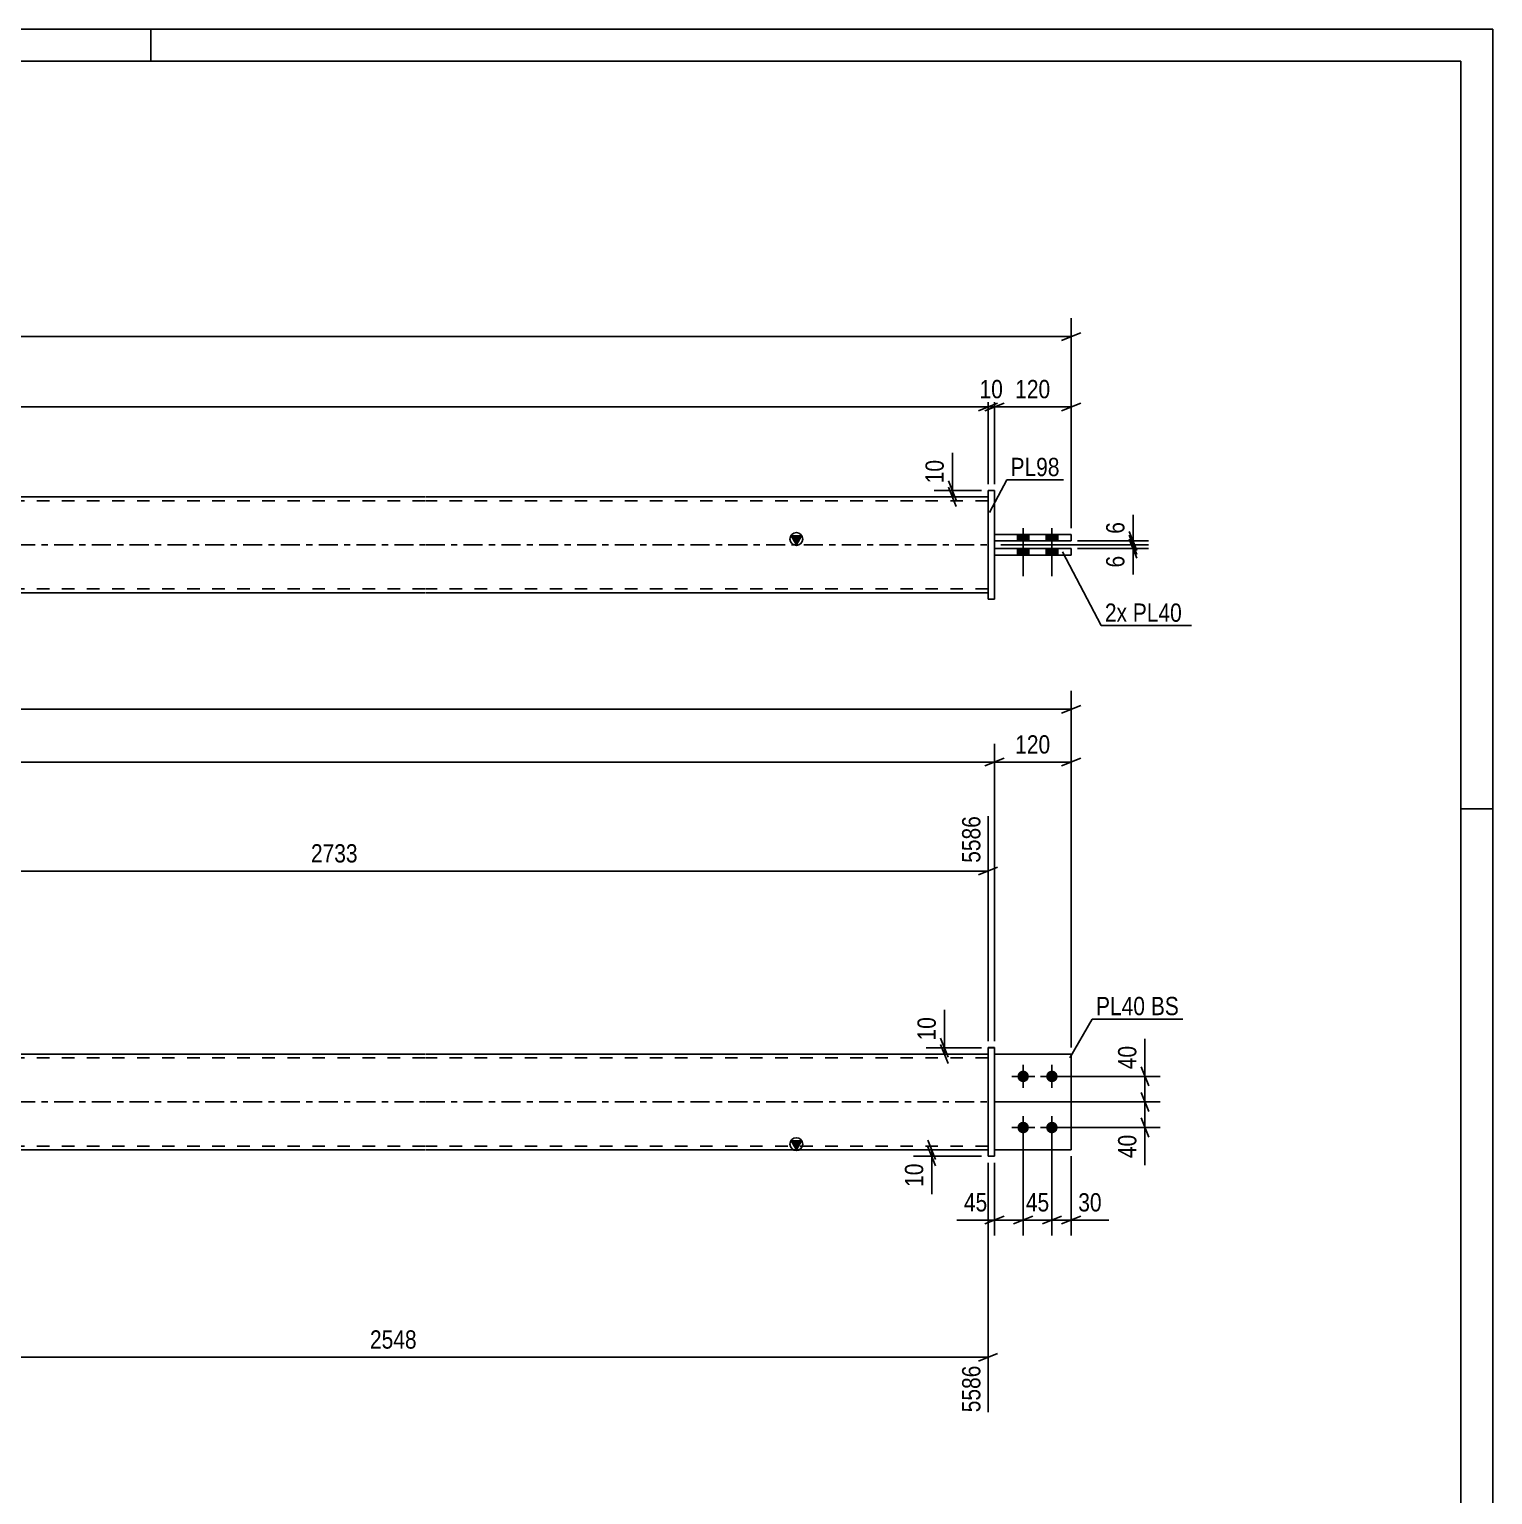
# Model space of a CAD drawing. Header units: millimetres. Extents: x 0 to 594, y 0 to 420.
# Drawn here: x 365 to 594, y 190.7 to 420 of the extents above; entities that cross this region are included whole.
import ezdxf

# ---------------------------------------------------------------- set-up
doc = ezdxf.new("R2010")
doc.units = ezdxf.units.MM
doc.linetypes.add('DXK_LINE_DOT2', pattern=[3.9198, 1.9599, -1.9599])
doc.linetypes.add('DXK_LINE_DOT3', pattern=[5.9187, 2.979, -0.9799, 0.9799, -0.9799])
doc.styles.add('Arial Narrow', font='ARIALN.TTF', dxfattribs={"height": 0.2})

# ---------------------------------------------------------------- blocks, each defined once
blk = doc.blocks.new('Unknown-580611321-1130')
at = {"color": 5, "linetype": 'Continuous'}
for p, q in [((594, 420), (0, 420)), ((384, 415), (384, 420)), ((594, 0), (594, 420)), ((589, 415), (5, 415)), ((589, 5), (589, 415)), ((594, 298), (589, 298))]:
    blk.add_line(p, q, dxfattribs=at)
blk = doc.blocks.new('Part-580611321-1689 - 1677')
at = {"color": 2, "linetype": 'Continuous'}
for p, q in [((515.02, 243.61), (515.02, 260.62)), ((515.02, 260.61), (516.02, 260.61)), ((516.02, 243.61), (516.02, 260.62)), ((515.02, 243.62), (515.02, 243.61)), ((515.02, 243.61), (516.02, 243.61))]:
    blk.add_line(p, q, dxfattribs=at)
at = {"color": 7, "linetype": 'DXK_LINE_DOT2'}
for p, q in [((515.02, 260.62), (516.02, 260.62)), ((515.02, 243.62), (516.02, 243.62))]:
    blk.add_line(p, q, dxfattribs=at)
blk = doc.blocks.new('Part-580611321-1699 - 1677')
at = {"color": 7, "linetype": 'DXK_LINE_DOT2'}
for p, q in [((528.02, 259.61), (516.02, 259.61)), ((516.02, 259.61), (516.02, 259.61)), ((516.02, 244.61), (516.02, 259.61)), ((528.02, 259.61), (528.02, 259.61)), ((528.02, 244.61), (516.02, 244.61))]:
    blk.add_line(p, q, dxfattribs=at)
at = {"color": 2, "linetype": 'Continuous'}
for p, q in [((528.02, 259.61), (516.02, 259.61)), ((528.02, 259.61), (528.02, 259.61)), ((528.02, 259.61), (528.02, 244.61)), ((528.02, 244.61), (516.02, 244.61))]:
    blk.add_line(p, q, dxfattribs=at)
blk = doc.blocks.new('Part-580611321-1704 - 1677')
at = {"linetype": 'Continuous'}
blk.add_hatch(color=2, dxfattribs=at).paths.add_polyline_path([(485.02, 244.62), (484.22, 246.02), (485.82, 246.02)])
at = {"color": 2, "linetype": 'Continuous'}
for p, q in [((185.36, 259.62), (426.92, 259.62)), ((427.02, 259.62), (515.02, 259.62)), ((485.02, 244.62), (484.22, 246.02)), ((484.22, 246.02), (485.82, 246.02)), ((485.82, 246.02), (485.02, 244.62)), ((426.92, 244.62), (185.36, 244.62)), ((515.02, 244.62), (427.02, 244.62))]:
    blk.add_line(p, q, dxfattribs=at)
at = {"color": 7, "linetype": 'DXK_LINE_DOT2'}
for p, q in [((515.02, 244.62), (515.02, 259.62)), ((426.92, 259.02), (185.36, 259.02)), ((515.02, 259.02), (427.02, 259.02)), ((426.92, 245.22), (185.36, 245.22)), ((515.02, 245.22), (427.02, 245.22))]:
    blk.add_line(p, q, dxfattribs=at)
at = {"color": 7, "linetype": 'DXK_LINE_DOT3'}
for p, q in [((185.36, 252.12), (426.92, 252.12)), ((427.02, 252.12), (515.02, 252.12))]:
    blk.add_line(p, q, dxfattribs=at)
at = {"color": 2, "linetype": 'Continuous'}
blk.add_circle((485.02, 245.52), 1, dxfattribs=at)
blk = doc.blocks.new('Part-580611321-1694 - 1677')
at = {"color": 7, "linetype": 'DXK_LINE_DOT2'}
for p, q in [((516.02, 259.62), (528.02, 259.62)), ((528.02, 259.62), (516.02, 259.62)), ((516.02, 259.62), (516.02, 259.62)), ((516.02, 244.62), (516.02, 259.62)), ((528.02, 259.62), (528.02, 259.62)), ((528.02, 259.62), (528.02, 244.62)), ((528.02, 244.62), (516.02, 244.62)), ((528.02, 244.62), (516.02, 244.62))]:
    blk.add_line(p, q, dxfattribs=at)
blk = doc.blocks.new('Bolt-580611321-1709 - 1677')
at = {"linetype": 'Continuous'}
for points in [[(520.52, 257.01), (520.7, 257), (520.88, 256.94), (521.05, 256.84), (521.19, 256.72), (521.3, 256.56), (521.37, 256.39), (521.41, 256.21), (521.41, 256.02), (521.37, 255.84), (521.3, 255.66), (521.19, 255.51), (521.05, 255.39), (520.88, 255.29), (520.7, 255.23), (520.52, 255.21), (520.33, 255.23), (520.15, 255.29), (519.99, 255.39), (519.85, 255.51), (519.74, 255.66), (519.66, 255.84), (519.62, 256.02), (519.62, 256.21), (519.66, 256.39), (519.74, 256.56), (519.85, 256.72), (519.99, 256.84), (520.15, 256.94), (520.33, 257)], [(525.02, 257.01), (525.2, 257), (525.38, 256.94), (525.55, 256.84), (525.69, 256.72), (525.8, 256.56), (525.87, 256.39), (525.91, 256.21), (525.91, 256.02), (525.87, 255.84), (525.8, 255.66), (525.69, 255.51), (525.55, 255.39), (525.38, 255.29), (525.2, 255.23), (525.02, 255.21), (524.83, 255.23), (524.65, 255.29), (524.49, 255.39), (524.35, 255.51), (524.24, 255.66), (524.16, 255.84), (524.12, 256.02), (524.12, 256.21), (524.16, 256.39), (524.24, 256.56), (524.35, 256.72), (524.49, 256.84), (524.65, 256.94), (524.83, 257)], [(520.52, 249.01), (520.7, 249), (520.88, 248.94), (521.05, 248.84), (521.19, 248.72), (521.3, 248.56), (521.37, 248.39), (521.41, 248.21), (521.41, 248.02), (521.37, 247.84), (521.3, 247.66), (521.19, 247.51), (521.05, 247.39), (520.88, 247.29), (520.7, 247.23), (520.52, 247.21), (520.33, 247.23), (520.15, 247.29), (519.99, 247.39), (519.85, 247.51), (519.74, 247.66), (519.66, 247.84), (519.62, 248.02), (519.62, 248.21), (519.66, 248.39), (519.74, 248.56), (519.85, 248.72), (519.99, 248.84), (520.15, 248.94), (520.33, 249)], [(525.02, 249.01), (525.2, 249), (525.38, 248.94), (525.55, 248.84), (525.69, 248.72), (525.8, 248.56), (525.87, 248.39), (525.91, 248.21), (525.91, 248.02), (525.87, 247.84), (525.8, 247.66), (525.69, 247.51), (525.55, 247.39), (525.38, 247.29), (525.2, 247.23), (525.02, 247.21), (524.83, 247.23), (524.65, 247.29), (524.49, 247.39), (524.35, 247.51), (524.24, 247.66), (524.16, 247.84), (524.12, 248.02), (524.12, 248.21), (524.16, 248.39), (524.24, 248.56), (524.35, 248.72), (524.49, 248.84), (524.65, 248.94), (524.83, 249)]]:
    blk.add_hatch(color=1, dxfattribs=at).paths.add_polyline_path(points)
at = {"color": 1, "linetype": 'Continuous'}
for p, q in [((520.52, 257.92), (520.52, 254.32)), ((525.02, 257.92), (525.02, 254.32)), ((518.72, 256.12), (522.32, 256.12)), ((523.22, 256.12), (526.82, 256.12)), ((518.72, 248.12), (522.32, 248.12)), ((520.52, 249.92), (520.52, 246.32)), ((523.22, 248.12), (526.82, 248.12)), ((525.02, 249.92), (525.02, 246.32))]:
    blk.add_line(p, q, dxfattribs=at)
blk = doc.blocks.new('Bolt-580611321-1371 - 1367')
at = {"linetype": 'Continuous'}
for points in [[(521.42, 340.92), (519.62, 340.92), (519.62, 339.92), (521.42, 339.92)], [(521.42, 340.92), (519.62, 340.92), (519.62, 339.92), (521.42, 339.92)], [(525.92, 340.92), (524.12, 340.92), (524.12, 339.92), (525.92, 339.92)], [(525.92, 340.92), (524.12, 340.92), (524.12, 339.92), (525.92, 339.92)], [(521.42, 338.72), (519.62, 338.72), (519.62, 337.72), (521.42, 337.72)], [(521.42, 338.72), (519.62, 338.72), (519.62, 337.72), (521.42, 337.72)], [(525.92, 338.72), (524.12, 338.72), (524.12, 337.72), (525.92, 337.72)], [(525.92, 338.72), (524.12, 338.72), (524.12, 337.72), (525.92, 337.72)]]:
    blk.add_hatch(color=1, dxfattribs=at).paths.add_polyline_path(points)
at = {"color": 1, "linetype": 'Continuous'}
for p, q in [((520.52, 341.92), (520.52, 334.42)), ((520.52, 341.92), (520.52, 334.42)), ((525.02, 341.92), (525.02, 334.42)), ((525.02, 341.92), (525.02, 334.42)), ((519.62, 340.92), (519.62, 339.92)), ((519.62, 340.92), (519.62, 339.92)), ((521.42, 340.92), (521.42, 339.92)), ((521.42, 340.92), (521.42, 339.92)), ((524.12, 340.92), (524.12, 339.92)), ((524.12, 340.92), (524.12, 339.92)), ((525.92, 340.92), (525.92, 339.92)), ((525.92, 340.92), (525.92, 339.92)), ((519.62, 338.72), (519.62, 337.72)), ((519.62, 338.72), (519.62, 337.72)), ((521.42, 338.72), (521.42, 337.72)), ((521.42, 338.72), (521.42, 337.72)), ((524.12, 338.72), (524.12, 337.72)), ((524.12, 338.72), (524.12, 337.72)), ((525.92, 338.72), (525.92, 337.72)), ((525.92, 338.72), (525.92, 337.72))]:
    blk.add_line(p, q, dxfattribs=at)
blk = doc.blocks.new('Part-580611321-1456 - 1367')
at = {"linetype": 'Continuous'}
blk.add_hatch(color=2, dxfattribs=at).paths.add_polyline_path([(485.02, 339.32), (484.22, 340.72), (485.82, 340.72)])
at = {"color": 2, "linetype": 'Continuous'}
for p, q in [((426.92, 346.82), (185.36, 346.82)), ((515.02, 346.82), (427.02, 346.82)), ((485.02, 339.32), (484.22, 340.72)), ((484.22, 340.72), (485.82, 340.72)), ((485.82, 340.72), (485.02, 339.32)), ((426.92, 331.82), (185.36, 331.82)), ((515.02, 331.82), (427.02, 331.82))]:
    blk.add_line(p, q, dxfattribs=at)
at = {"color": 7, "linetype": 'DXK_LINE_DOT2'}
for p, q in [((515.02, 346.82), (515.02, 331.82)), ((426.92, 346.22), (185.36, 346.22)), ((515.02, 346.22), (427.02, 346.22)), ((426.92, 332.42), (185.36, 332.42)), ((515.02, 332.42), (427.02, 332.42))]:
    blk.add_line(p, q, dxfattribs=at)
at = {"color": 7, "linetype": 'DXK_LINE_DOT3'}
for p, q in [((185.36, 339.32), (426.92, 339.32)), ((427.02, 339.32), (515.02, 339.32))]:
    blk.add_line(p, q, dxfattribs=at)
at = {"color": 2, "linetype": 'Continuous'}
blk.add_circle((485.02, 340.22), 1, dxfattribs=at)
blk = doc.blocks.new('Part-580611321-1461 - 1367')
at = {"color": 2, "linetype": 'Continuous'}
for p, q in [((516.02, 338.72), (528.02, 338.72)), ((528.02, 337.72), (516.02, 337.72)), ((528.02, 337.72), (528.02, 338.72))]:
    blk.add_line(p, q, dxfattribs=at)
at = {"color": 7, "linetype": 'DXK_LINE_DOT2'}
for p, q in [((516.02, 337.72), (516.02, 338.72)), ((528.02, 338.72), (516.02, 338.72)), ((516.02, 337.72), (528.02, 337.72))]:
    blk.add_line(p, q, dxfattribs=at)
blk = doc.blocks.new('Part-580611321-1433 - 1367')
at = {"color": 2, "linetype": 'Continuous'}
for p, q in [((515.02, 347.82), (515.02, 347.82)), ((515.02, 330.82), (515.02, 347.82)), ((515.02, 347.82), (516.02, 347.82)), ((516.02, 347.82), (516.02, 347.82)), ((516.02, 347.82), (516.02, 330.82)), ((515.02, 330.82), (516.02, 330.82)), ((515.02, 330.82), (515.02, 330.82)), ((516.02, 330.82), (516.02, 330.82))]:
    blk.add_line(p, q, dxfattribs=at)
at = {"color": 7, "linetype": 'DXK_LINE_DOT2'}
for p, q in [((515.02, 347.82), (515.02, 347.82)), ((515.02, 347.82), (516.02, 347.82)), ((515.02, 330.82), (516.02, 330.82))]:
    blk.add_line(p, q, dxfattribs=at)
blk = doc.blocks.new('Part-580611321-1466 - 1367')
at = {"color": 2, "linetype": 'Continuous'}
for p, q in [((516.02, 340.92), (528.02, 340.92)), ((528.02, 339.92), (516.02, 339.92)), ((528.02, 340.92), (528.02, 339.92))]:
    blk.add_line(p, q, dxfattribs=at)
at = {"color": 7, "linetype": 'DXK_LINE_DOT2'}
for p, q in [((516.02, 339.92), (516.02, 340.92)), ((528.02, 340.92), (516.02, 340.92)), ((516.02, 339.92), (528.02, 339.92)), ((528.02, 340.92), (528.02, 340.92))]:
    blk.add_line(p, q, dxfattribs=at)
blk = doc.blocks.new('StraightDimension-580611321-2004 - 1677')
at = {"color": 7, "linetype": 'Continuous'}
for p, q in [((538.98, 257.62), (540.18, 254.62)), ((526.02, 256.12), (541.98, 256.12)), ((539.58, 252.12), (539.58, 256.12)), ((540.18, 250.62), (538.98, 253.62)), ((516.02, 252.12), (541.98, 252.12))]:
    blk.add_line(p, q, dxfattribs=at)
at = {"color": 0}
blk.add_wipeout([(538.83, 261.5), (534.63, 261.5), (534.63, 256.64), (538.83, 256.64)], dxfattribs=at)
at = {"color": 7, "linetype": 'Continuous'}
blk.add_line((539.58, 256.12), (539.58, 262.02), dxfattribs=at)
blk.add_line((539.58, 256.12), (539.58, 262.02), dxfattribs=at)
at = {"color": 3, "style": 'Arial Narrow'}
blk.add_text('40', height=2.863, rotation=90.0002, dxfattribs=at).set_placement((538.23, 257.24))
blk = doc.blocks.new('StraightDimension-580611321-1955 - 1677')
at = {"color": 7, "linetype": 'Continuous'}
for p, q in [((520.52, 247.12), (520.52, 231.23)), ((525.02, 247.12), (525.02, 231.23)), ((519.02, 233.03), (522.02, 234.23)), ((526.52, 234.23), (523.52, 233.03)), ((520.52, 233.63), (525.02, 233.63))]:
    blk.add_line(p, q, dxfattribs=at)
at = {"color": 0}
blk.add_wipeout([(525.2, 234.38), (525.2, 238.58), (520.34, 238.58), (520.34, 234.38)], dxfattribs=at)
at = {"color": 3, "style": 'Arial Narrow'}
blk.add_text('45', height=2.863, dxfattribs=at).set_placement((520.94, 234.98))
blk = doc.blocks.new('StraightDimension-580611321-2050 - 1677')
at = {"color": 7, "linetype": 'Continuous'}
for p, q in [((516.02, 261.61), (516.02, 308.15)), ((96.26, 305.3), (516.02, 305.3)), ((514.52, 304.7), (517.52, 305.9))]:
    blk.add_line(p, q, dxfattribs=at)
blk = doc.blocks.new('StraightDimension-580611321-2040 - 1677')
at = {"color": 7, "linetype": 'Continuous'}
for p, q in [((516.02, 261.61), (516.02, 308.15)), ((528.02, 260.62), (528.02, 308.15)), ((514.52, 304.7), (517.52, 305.9)), ((516.02, 305.3), (528.02, 305.3)), ((529.52, 305.9), (526.52, 304.7))]:
    blk.add_line(p, q, dxfattribs=at)
at = {"color": 0}
blk.add_wipeout([(525.36, 306.05), (525.36, 310.25), (518.67, 310.25), (518.67, 306.05)], dxfattribs=at)
at = {"color": 3, "style": 'Arial Narrow'}
blk.add_text('120', height=2.863, dxfattribs=at).set_placement((519.27, 306.65))
blk = doc.blocks.new('StraightDimension-580611321-1945 - 1677')
at = {"color": 7, "linetype": 'Continuous'}
for p, q in [((520.52, 247.12), (520.52, 231.23)), ((516.02, 242.61), (516.02, 231.23)), ((514.52, 233.03), (517.52, 234.23)), ((522.02, 234.23), (519.02, 233.03)), ((516.02, 233.63), (520.52, 233.63))]:
    blk.add_line(p, q, dxfattribs=at)
at = {"color": 0}
blk.add_wipeout([(515.49, 234.38), (515.49, 238.58), (510.64, 238.58), (510.64, 234.38)], dxfattribs=at)
at = {"color": 7, "linetype": 'Continuous'}
blk.add_line((516.02, 233.63), (510.11, 233.63), dxfattribs=at)
blk.add_line((516.02, 233.63), (510.11, 233.63), dxfattribs=at)
at = {"color": 3, "style": 'Arial Narrow'}
blk.add_text('45', height=2.863, dxfattribs=at).set_placement((511.24, 234.98))
blk = doc.blocks.new('StraightDimension-580611321-1746 - 1677')
at = {"color": 7, "linetype": 'Continuous'}
for p, q in [((528.02, 260.62), (528.02, 316.44)), ((84.26, 313.59), (528.02, 313.59)), ((526.52, 312.99), (529.52, 314.19))]:
    blk.add_line(p, q, dxfattribs=at)
blk = doc.blocks.new('StraightDimension-580611321-1936 - 1677')
at = {"color": 7, "linetype": 'Continuous'}
for p, q in [((505.62, 246.12), (506.82, 243.12)), ((514.02, 244.62), (503.37, 244.62)), ((514.02, 243.61), (503.37, 243.61)), ((506.82, 242.11), (505.62, 245.11)), ((506.22, 243.61), (506.22, 244.62))]:
    blk.add_line(p, q, dxfattribs=at)
at = {"color": 0}
blk.add_wipeout([(505.47, 243.09), (501.27, 243.09), (501.27, 238.23), (505.47, 238.23)], dxfattribs=at)
at = {"color": 7, "linetype": 'Continuous'}
blk.add_line((506.22, 243.61), (506.22, 237.71), dxfattribs=at)
blk.add_line((506.22, 243.61), (506.22, 237.71), dxfattribs=at)
at = {"color": 3, "style": 'Arial Narrow'}
blk.add_text('10', height=2.863, rotation=90.0002, dxfattribs=at).set_placement((504.87, 238.83))
blk = doc.blocks.new('StraightDimension-580611321-1965 - 1677')
at = {"color": 7, "linetype": 'Continuous'}
for p, q in [((525.02, 247.12), (525.02, 231.23)), ((528.02, 243.61), (528.02, 231.23)), ((523.52, 233.03), (526.52, 234.23)), ((529.52, 234.23), (526.52, 233.03)), ((525.02, 233.63), (528.02, 233.63))]:
    blk.add_line(p, q, dxfattribs=at)
at = {"color": 0}
blk.add_wipeout([(533.4, 234.38), (533.4, 238.58), (528.54, 238.58), (528.54, 234.38)], dxfattribs=at)
at = {"color": 7, "linetype": 'Continuous'}
blk.add_line((528.02, 233.63), (533.92, 233.63), dxfattribs=at)
blk.add_line((528.02, 233.63), (533.92, 233.63), dxfattribs=at)
at = {"color": 3, "style": 'Arial Narrow'}
blk.add_text('30', height=2.863, dxfattribs=at).set_placement((529.14, 234.98))
blk = doc.blocks.new('StraightDimension-580611321-2017 - 1677')
at = {"color": 7, "linetype": 'Continuous'}
for p, q in [((538.98, 253.62), (540.18, 250.62)), ((516.02, 252.12), (541.98, 252.12)), ((539.58, 248.12), (539.58, 252.12)), ((526.02, 248.12), (541.98, 248.12)), ((540.18, 246.62), (538.98, 249.62))]:
    blk.add_line(p, q, dxfattribs=at)
at = {"color": 0}
blk.add_wipeout([(538.83, 247.59), (534.63, 247.59), (534.63, 242.73), (538.83, 242.73)], dxfattribs=at)
at = {"color": 7, "linetype": 'Continuous'}
blk.add_line((539.58, 248.12), (539.58, 242.21), dxfattribs=at)
blk.add_line((539.58, 248.12), (539.58, 242.21), dxfattribs=at)
at = {"color": 3, "style": 'Arial Narrow'}
blk.add_text('40', height=2.863, rotation=90.0002, dxfattribs=at).set_placement((538.23, 243.33))
blk = doc.blocks.new('StraightDimension-580611321-2031 - 1677')
at = {"color": 7, "linetype": 'Continuous'}
for p, q in [((507.59, 262.11), (508.79, 259.11)), ((514.02, 260.61), (505.34, 260.61)), ((514.02, 259.62), (505.34, 259.62)), ((508.79, 258.12), (507.59, 261.12)), ((508.19, 259.62), (508.19, 260.61))]:
    blk.add_line(p, q, dxfattribs=at)
at = {"color": 0}
blk.add_wipeout([(507.44, 266), (503.24, 266), (503.24, 261.14), (507.44, 261.14)], dxfattribs=at)
at = {"color": 7, "linetype": 'Continuous'}
blk.add_line((508.19, 260.61), (508.19, 266.52), dxfattribs=at)
blk.add_line((508.19, 260.61), (508.19, 266.52), dxfattribs=at)
at = {"color": 3, "style": 'Arial Narrow'}
blk.add_text('10', height=2.863, rotation=90.0002, dxfattribs=at).set_placement((506.84, 261.74))
blk = doc.blocks.new('StraightDimension-580611321-2763 - 1677')
at = {"color": 7, "linetype": 'Continuous'}
for p, q in [((310.39, 260.62), (310.39, 296.86)), ((515.02, 261.61), (515.02, 296.86)), ((311.89, 288.85), (308.89, 287.65)), ((310.39, 288.25), (515.02, 288.25)), ((513.52, 287.65), (516.52, 288.85))]:
    blk.add_line(p, q, dxfattribs=at)
at = {"color": 0, "linetype": 'Continuous'}
blk.add_wipeout([(514.42, 297.46), (510.22, 297.46), (510.22, 288.95), (514.42, 288.95)], dxfattribs=at)
at = {"color": 0}
blk.add_wipeout([(416.96, 289), (416.96, 293.2), (408.45, 293.2), (408.45, 289)], dxfattribs=at)
at = {"color": 3, "linetype": 'Continuous', "style": 'Arial Narrow'}
blk.add_text('5586', height=2.863, rotation=90.0002, dxfattribs=at).set_placement((513.82, 289.55))
at = {"color": 3, "style": 'Arial Narrow'}
blk.add_text('2733', height=2.863, dxfattribs=at).set_placement((409.05, 289.6))
blk = doc.blocks.new('StraightDimension-580611321-2881 - 1677')
at = {"color": 7, "linetype": 'Continuous'}
for p, q in [((328.87, 243.62), (328.87, 194.85)), ((515.02, 242.61), (515.02, 203.55)), ((330.37, 212.76), (327.37, 211.56)), ((328.87, 212.16), (515.02, 212.16)), ((513.52, 211.56), (516.52, 212.76))]:
    blk.add_line(p, q, dxfattribs=at)
at = {"color": 0}
blk.add_wipeout([(426.2, 212.91), (426.2, 217.11), (417.69, 217.11), (417.69, 212.91)], dxfattribs=at)
at = {"color": 0, "linetype": 'Continuous'}
blk.add_wipeout([(514.42, 211.46), (510.22, 211.46), (510.22, 202.95), (514.42, 202.95)], dxfattribs=at)
at = {"color": 3, "style": 'Arial Narrow'}
blk.add_text('2548', height=2.863, dxfattribs=at).set_placement((418.29, 213.51))
at = {"color": 3, "linetype": 'Continuous', "style": 'Arial Narrow'}
blk.add_text('5586', height=2.863, rotation=90.0002, dxfattribs=at).set_placement((513.82, 203.55))
blk = doc.blocks.new('StraightDimension-580611321-1631 - 1367')
at = {"color": 7, "linetype": 'Continuous'}
for p, q in [((529.02, 339.92), (540.11, 339.92)), ((537.11, 341.42), (538.31, 338.42)), ((538.31, 337.82), (537.11, 340.82)), ((537.71, 339.32), (537.71, 339.92)), ((517.02, 339.32), (540.11, 339.32))]:
    blk.add_line(p, q, dxfattribs=at)
at = {"color": 0}
blk.add_wipeout([(536.96, 343.48), (532.76, 343.48), (532.76, 340.45), (536.96, 340.45)], dxfattribs=at)
at = {"color": 7, "linetype": 'Continuous'}
blk.add_line((537.71, 339.92), (537.71, 344), dxfattribs=at)
blk.add_line((537.71, 339.92), (537.71, 344), dxfattribs=at)
at = {"color": 3, "style": 'Arial Narrow'}
blk.add_text('6', height=2.86, rotation=90.0002, dxfattribs=at).set_placement((536.36, 341.05))
blk = doc.blocks.new('StraightDimension-580611321-1600 - 1367')
at = {"color": 7, "linetype": 'Continuous'}
for p, q in [((516.02, 348.82), (516.02, 363.76)), ((528.02, 341.92), (528.02, 363.76)), ((514.52, 360.31), (517.52, 361.51)), ((516.02, 360.91), (528.02, 360.91)), ((529.52, 361.51), (526.52, 360.31))]:
    blk.add_line(p, q, dxfattribs=at)
at = {"color": 0}
blk.add_wipeout([(525.36, 361.66), (525.36, 365.86), (518.67, 365.86), (518.67, 361.66)], dxfattribs=at)
at = {"color": 3, "style": 'Arial Narrow'}
blk.add_text('120', height=2.863, dxfattribs=at).set_placement((519.27, 362.26))
blk = doc.blocks.new('StraightDimension-580611321-1549 - 1367')
at = {"color": 7, "linetype": 'Continuous'}
for p, q in [((528.02, 341.92), (528.02, 374.77)), ((84.26, 371.92), (528.02, 371.92)), ((526.52, 371.32), (529.52, 372.52))]:
    blk.add_line(p, q, dxfattribs=at)
blk = doc.blocks.new('StraightDimension-580611321-1580 - 1367')
at = {"color": 7, "linetype": 'Continuous'}
for p, q in [((515.02, 348.82), (515.02, 363.76)), ((97.26, 360.91), (515.02, 360.91)), ((513.52, 360.31), (516.52, 361.51))]:
    blk.add_line(p, q, dxfattribs=at)
blk = doc.blocks.new('StraightDimension-580611321-1590 - 1367')
at = {"color": 7, "linetype": 'Continuous'}
for p, q in [((515.02, 348.82), (515.02, 363.76)), ((516.02, 348.82), (516.02, 363.76)), ((513.52, 360.31), (516.52, 361.51)), ((517.52, 361.51), (514.52, 360.31)), ((515.02, 360.91), (516.02, 360.91))]:
    blk.add_line(p, q, dxfattribs=at)
at = {"color": 0}
blk.add_wipeout([(517.95, 361.66), (517.95, 365.86), (513.09, 365.86), (513.09, 361.66)], dxfattribs=at)
at = {"color": 3, "style": 'Arial Narrow'}
blk.add_text('10', height=2.863, dxfattribs=at).set_placement((513.69, 362.26))
blk = doc.blocks.new('StraightDimension-580611321-1611 - 1367')
at = {"color": 7, "linetype": 'Continuous'}
for p, q in [((508.84, 349.32), (510.04, 346.32)), ((514.02, 347.82), (506.59, 347.82)), ((514.02, 346.82), (506.59, 346.82)), ((510.04, 345.32), (508.84, 348.32)), ((509.44, 346.82), (509.44, 347.82))]:
    blk.add_line(p, q, dxfattribs=at)
at = {"color": 0}
blk.add_wipeout([(508.69, 353.2), (504.49, 353.2), (504.49, 348.35), (508.69, 348.35)], dxfattribs=at)
at = {"color": 7, "linetype": 'Continuous'}
blk.add_line((509.44, 347.82), (509.44, 353.73), dxfattribs=at)
blk.add_line((509.44, 347.82), (509.44, 353.73), dxfattribs=at)
at = {"color": 3, "style": 'Arial Narrow'}
blk.add_text('10', height=2.863, rotation=90.0002, dxfattribs=at).set_placement((508.09, 348.95))
blk = doc.blocks.new('StraightDimension-580611321-1622 - 1367')
at = {"color": 7, "linetype": 'Continuous'}
for p, q in [((537.11, 340.82), (538.31, 337.82)), ((538.31, 337.22), (537.11, 340.22)), ((517.02, 339.32), (540.11, 339.32)), ((529.02, 338.72), (540.11, 338.72)), ((537.71, 338.72), (537.71, 339.32))]:
    blk.add_line(p, q, dxfattribs=at)
at = {"color": 0}
blk.add_wipeout([(536.96, 338.2), (532.76, 338.2), (532.76, 335.17), (536.96, 335.17)], dxfattribs=at)
at = {"color": 7, "linetype": 'Continuous'}
blk.add_line((537.71, 338.72), (537.71, 334.65), dxfattribs=at)
blk.add_line((537.71, 338.72), (537.71, 334.65), dxfattribs=at)
at = {"color": 3, "style": 'Arial Narrow'}
blk.add_text('6', height=2.86, rotation=90.0002, dxfattribs=at).set_placement((536.36, 335.77))
blk = doc.blocks.new('MarkSet-580611321-2083 - 1677')
at = {"color": 0}
blk.add_wipeout([(539.6, 265.7), (539.6, 268.7), (531.92, 268.7), (531.92, 265.7)], dxfattribs=at)
blk.add_wipeout([(539.6, 265.7), (539.6, 268.7), (531.92, 268.7), (531.92, 265.7)], dxfattribs=at)
at = {"color": 30, "linetype": 'Continuous'}
blk.add_line((527.82, 259.04), (531.32, 265.1), dxfattribs=at)
at = {"color": 0}
blk.add_wipeout([(544.88, 265.7), (544.88, 268.7), (540.5, 268.7), (540.5, 265.7)], dxfattribs=at)
blk.add_wipeout([(544.88, 265.7), (544.88, 268.7), (540.5, 268.7), (540.5, 265.7)], dxfattribs=at)
at = {"color": 30, "linetype": 'Continuous'}
blk.add_line((531.32, 265.1), (545.48, 265.1), dxfattribs=at)
at = {"color": 3, "style": 'Arial Narrow'}
for s, p in [('PL40', (531.92, 265.7)), ('BS', (540.5, 265.7))]:
    blk.add_text(s, height=2.863, dxfattribs=at).set_placement(p)
blk = doc.blocks.new('Mark-580611321-1429 - 1367')
at = {"color": 0}
blk.add_wipeout([(526.21, 350.07), (526.21, 353.07), (518.54, 353.07), (518.54, 350.07)], dxfattribs=at)
blk.add_wipeout([(526.21, 350.07), (526.21, 353.07), (518.54, 353.07), (518.54, 350.07)], dxfattribs=at)
at = {"color": 30, "linetype": 'Continuous'}
for p, q in [((515.25, 344.39), (517.94, 349.47)), ((517.94, 349.47), (526.81, 349.47))]:
    blk.add_line(p, q, dxfattribs=at)
at = {"color": 3, "style": 'Arial Narrow'}
blk.add_text('PL98', height=2.863, dxfattribs=at).set_placement((518.54, 350.07))
blk = doc.blocks.new('MarkSet-580611321-1662 - 1367')
at = {"color": 0}
blk.add_wipeout([(536.78, 327.27), (536.78, 330.27), (533.31, 330.27), (533.31, 327.27)], dxfattribs=at)
blk.add_wipeout([(536.78, 327.27), (536.78, 330.27), (533.31, 330.27), (533.31, 327.27)], dxfattribs=at)
at = {"color": 30, "linetype": 'Continuous'}
blk.add_line((526.67, 338.24), (532.71, 326.67), dxfattribs=at)
at = {"color": 0}
blk.add_wipeout([(545.35, 327.27), (545.35, 330.27), (537.68, 330.27), (537.68, 327.27)], dxfattribs=at)
blk.add_wipeout([(545.35, 327.27), (545.35, 330.27), (537.68, 330.27), (537.68, 327.27)], dxfattribs=at)
at = {"color": 30, "linetype": 'Continuous'}
blk.add_line((532.71, 326.67), (546.85, 326.67), dxfattribs=at)
at = {"color": 3, "style": 'Arial Narrow'}
for s, p in [('2x', (533.31, 327.27)), ('PL40', (537.68, 327.27))]:
    blk.add_text(s, height=2.863, dxfattribs=at).set_placement(p)

msp = doc.modelspace()

# ---------------------------------------------------------------- block references
for name in ['Unknown-580611321-1130', 'Part-580611321-1456 - 1367', 'Part-580611321-1433 - 1367', 'Bolt-580611321-1371 - 1367', 'Part-580611321-1466 - 1367', 'Part-580611321-1461 - 1367', 'Part-580611321-1704 - 1677', 'Part-580611321-1689 - 1677', 'Part-580611321-1699 - 1677', 'Part-580611321-1694 - 1677', 'Bolt-580611321-1709 - 1677']:
    msp.add_blockref(name, (0, 0))

# ---------------------------------------------------------------- next in the draw order: block references
for name in ['StraightDimension-580611321-1631 - 1367', 'StraightDimension-580611321-2004 - 1677', 'StraightDimension-580611321-1955 - 1677']:
    msp.add_blockref(name, (0, 0))

# ---------------------------------------------------------------- next in the draw order: block references
for name in ['StraightDimension-580611321-1600 - 1367', 'StraightDimension-580611321-2050 - 1677', 'StraightDimension-580611321-1945 - 1677', 'StraightDimension-580611321-1965 - 1677']:
    msp.add_blockref(name, (0, 0))

# ---------------------------------------------------------------- next in the draw order: block references
for name in ['StraightDimension-580611321-1549 - 1367', 'StraightDimension-580611321-2040 - 1677', 'StraightDimension-580611321-2017 - 1677', 'StraightDimension-580611321-1936 - 1677']:
    msp.add_blockref(name, (0, 0))

# ---------------------------------------------------------------- next in the draw order: block references
for name in ['StraightDimension-580611321-1580 - 1367', 'StraightDimension-580611321-1622 - 1367', 'StraightDimension-580611321-1746 - 1677', 'StraightDimension-580611321-2881 - 1677']:
    msp.add_blockref(name, (0, 0))

# ---------------------------------------------------------------- next in the draw order: block references
for name in ['StraightDimension-580611321-1590 - 1367', 'MarkSet-580611321-1662 - 1367', 'MarkSet-580611321-2083 - 1677', 'StraightDimension-580611321-2031 - 1677']:
    msp.add_blockref(name, (0, 0))

# ---------------------------------------------------------------- next in the draw order: block references
for name in ['StraightDimension-580611321-1611 - 1367', 'Mark-580611321-1429 - 1367', 'StraightDimension-580611321-2763 - 1677']:
    msp.add_blockref(name, (0, 0))

doc.saveas('drawing.dxf')
